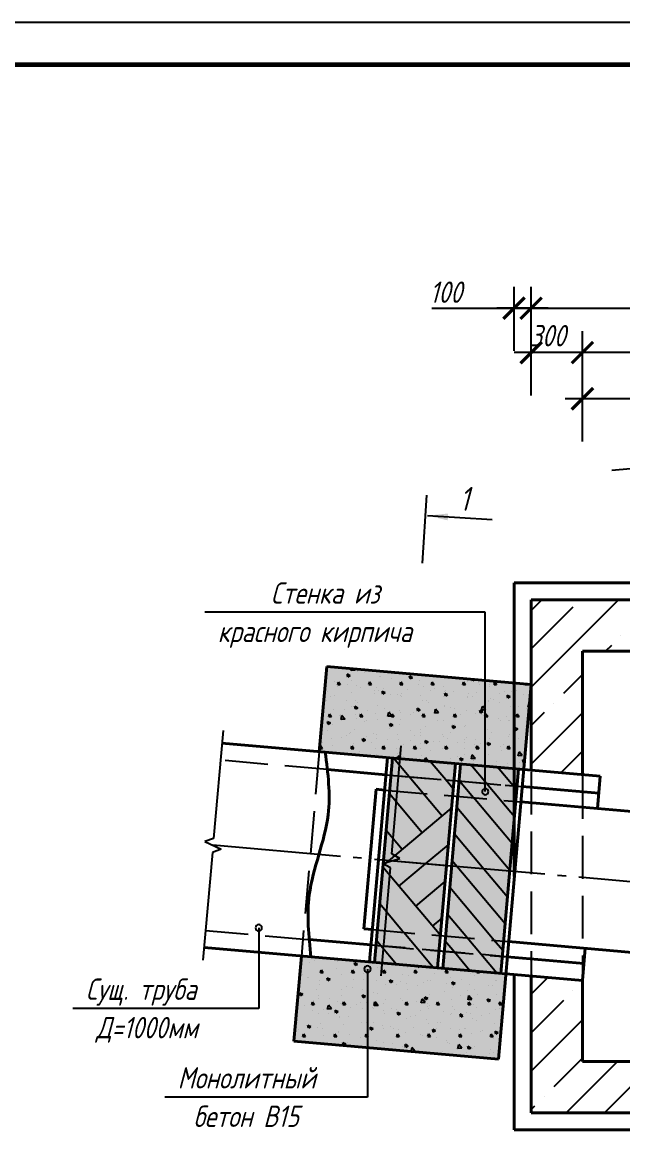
# Model space of a CAD drawing. Header units: millimetres. Extents: x 212190 to 241890, y -129581 to -108581.
# Drawn here: x 224301 to 227814, y -115060 to -108581 of the extents above; entities that cross this region are included whole.
import ezdxf

# ---------------------------------------------------------------- set-up
doc = ezdxf.new("R2010")
doc.units = ezdxf.units.MM
doc.linetypes.add('GOST2.303 4', pattern=[7, 5, -2, 0])
doc.linetypes.add('GOST2.303 5', pattern=[24, 20, -1.5, 1, -1.5])
doc.layers.get('0').update_dxf_attribs({"lineweight": 40})
for name, color, linetype in [('Заливка', 5, 'Continuous'), ('Линии', 7, 'Continuous'), ('Надписи', 7, 'Continuous'), ('СПДС_Надписи', 7, 'Continuous'), ('Штриховка', 7, 'Continuous')]:
    doc.layers.add(name, color=color, linetype=linetype)
doc.styles.add('GOST 2.304', font='CS_Gost2304.shx', dxfattribs={"oblique": 15})

msp = doc.modelspace()

# ---------------------------------------------------------------- hatches: boundary and pattern name
at = {"layer": 'Заливка', "ltscale": 50}
h = msp.add_hatch(color=254, dxfattribs=at)
h.paths.add_polyline_path([(227277.4, -112454.8), (226082, -112350.2), (226038.4, -112848.3), (227233.8, -112952.9)])
h.paths.add_polyline_path([(227129.2, -114148.4), (225933.8, -114043.8), (225890.2, -114541.9), (227085.7, -114646.5)])
h = msp.add_hatch(color=26, dxfattribs=at)
h.paths.add_polyline_path([(227203.9, -112950.3), (226865.2, -112920.7), (226856.5, -113020.3), (227195.2, -113049.9)])
h.paths.add_polyline_path([(227195.2, -113049.9), (226856.5, -113020.3), (226848.7, -113110), (227187.4, -113139.6)])
h.paths.add_polyline_path([(227187.4, -113139.6), (226848.7, -113110), (226847.9, -113118.9), (227186.6, -113148.6)])
h.paths.add_polyline_path([(227186.6, -113148.6), (226847.9, -113118.9), (226812.9, -113518.4), (227151.7, -113548)])
h.paths.add_polyline_path([(227151.7, -113548), (226812.9, -113518.4), (226778, -113917.9), (227116.7, -113947.5)])
h.paths.add_polyline_path([(227116.7, -113947.5), (226778, -113917.9), (226777.2, -113926.8), (227115.9, -113956.5)])
h.paths.add_polyline_path([(227115.9, -113956.5), (226777.2, -113926.8), (226769.4, -114016.5), (227108.1, -114046.1)])
h.paths.add_polyline_path([(227108.1, -114046.1), (226769.4, -114016.5), (226760.7, -114116.1), (227099.4, -114145.7)])
at = {"layer": 'Линии', "ltscale": 50}
h = msp.add_hatch(color=41, dxfattribs=at)
h.paths.add_polyline_path([(226466.8, -112885.8), (226835.4, -112918.1), (226826.6, -113017.7), (226458, -112985.4)])
h.paths.add_polyline_path([(226458, -112985.4), (226826.6, -113017.7), (226818.8, -113107.3), (226450.2, -113075.1)])
h.paths.add_polyline_path([(226450.2, -113075.1), (226818.8, -113107.3), (226818, -113116.3), (226449.4, -113084.1)])
h.paths.add_polyline_path([(226449.4, -113084.1), (226818, -113116.3), (226783.1, -113515.8), (226414.5, -113483.5)])
h.paths.add_polyline_path([(226414.5, -113483.5), (226783.1, -113515.8), (226748.1, -113915.3), (226379.5, -113883)])
h.paths.add_polyline_path([(226379.5, -113883), (226748.1, -113915.3), (226747.3, -113924.2), (226378.7, -113892)])
h.paths.add_polyline_path([(226378.7, -113892), (226747.3, -113924.2), (226739.5, -114013.9), (226370.9, -113981.6)])
h.paths.add_polyline_path([(226370.9, -113981.6), (226739.5, -114013.9), (226730.8, -114113.5), (226362.2, -114081.3)])

# ---------------------------------------------------------------- linework, layer by layer
at = {"ltscale": 50}
for p, q in [((227177.5, -113579.3), (227177.5, -111860.5)), ((227177.5, -111860.5), (227883.3, -111860.5)), ((227277.5, -112956.7), (227277.5, -111960.5)), ((227277.5, -111960.5), (227892, -111960.5)), ((227577.5, -112983), (227577.5, -112260.5)), ((227577.5, -112260.5), (227918.3, -112260.5)), ((226082, -112350.2), (227277.4, -112454.8)), ((227277.4, -112454.8), (227085.7, -114646.5)), ((227682, -112992.1), (225469.1, -112798.5)), ((226428.2, -112982.8), (226085.9, -112952.9)), ((227277.5, -112956.4), (227277.5, -112956.7)), ((227632.3, -112987.8), (227632.3, -112987.8)), ((227665.5, -113181.4), (227682, -112991.8)), ((227665.5, -113181.4), (227682, -112991.8)), ((227682, -112991.8), (227682, -112991.8)), ((227682, -112991.8), (227682, -112991.8)), ((226370.5, -113068.1), (226420.3, -113072.5)), ((227673.3, -113091.8), (227225.1, -113052.5)), ((227670.3, -113058.6), (227670.3, -113058.6)), ((227682, -113059.6), (227682, -113059.6)), ((227217.3, -113142.2), (230409.1, -113421.5)), ((227577.5, -113509.3), (227577.5, -113509.3)), ((226299, -113885), (226348.8, -113889.4)), ((225979.5, -113947.4), (226341, -113979)), ((227145.8, -113959.1), (230337.6, -114238.3)), ((227577.5, -114187.3), (225364.5, -113994)), ((227577.5, -114187.3), (227594, -113998.3)), ((227577.5, -114187.3), (227594, -113998.3)), ((227666, -114011.6), (227666, -114011.6)), ((227138, -114048.7), (227586.2, -114088)), ((227177.5, -115060.5), (227177.5, -114152.3)), ((227277.5, -114960.5), (227277.5, -114161)), ((227527.7, -114183.2), (227527.7, -114183.2)), ((227577.5, -114660.5), (227577.5, -114187.3)), ((227577.5, -114187.3), (227577.5, -114187.3)), ((227577.5, -114187.3), (227577.5, -114187.3)), ((229977.5, -114660.5), (227577.5, -114660.5)), ((230277.5, -114960.5), (227277.5, -114960.5)), ((230377.5, -115060.5), (227177.5, -115060.5))]:
    msp.add_line(p, q, dxfattribs=at)
for p, q in [((226082, -112350.2), (226038.4, -112848.3)), ((226082, -112350.2), (227277.4, -112454.8)), ((225933.8, -114043.8), (225890.2, -114541.9)), ((225890.2, -114541.9), (227085.7, -114646.5))]:
    msp.add_line(p, q)
at = {"ltscale": 40}
for p, q in [((226436.9, -112883.2), (226332.3, -114078.6)), ((226466.8, -112885.8), (226362.2, -114081.3)), ((226835.4, -112918.1), (226730.8, -114113.5)), ((226865.2, -112920.7), (226760.7, -114116.1)), ((227203.9, -112950.3), (227099.4, -114145.7)), ((226370.5, -113068.1), (226299, -113885))]:
    msp.add_line(p, q, dxfattribs=at)
at = {"color": 0, "linetype": 'ByBlock', "const_width": 18.8}
for points in [[(227240, -110191.5), (227115, -110316.5)], [(227340, -110191.5), (227215, -110316.5)], [(227215, -110316.5), (227340, -110191.5)], [(227340, -110451.3), (227215, -110576.3)], [(227640, -110451.3), (227515, -110576.3)], [(227515, -110576.3), (227640, -110451.3)], [(227640, -110721.2), (227515, -110846.2)]]:
    msp.add_lwpolyline(points, dxfattribs=at)
at = {"ltscale": 50}
msp.add_spline([(226073.8, -112851.8), (226090.1, -113217.2), (225979.7, -113685.9), (225989.5, -114049)], degree=3, dxfattribs=at)
at = {"layer": 'Линии', "ltscale": 50}
for p, q in [((227750.3, -111200.7), (228381.9, -111145.5)), ((225475.7, -112723.8), (225420.4, -113355.4)), ((226462.4, -113446.3), (226517.7, -112814.7)), ((226462.4, -113446.3), (226517.7, -112814.7)), ((225420.4, -113355.4), (225368.7, -113373)), ((225368.7, -113373), (225465, -113419.5)), ((225413.3, -113437.1), (225358, -114068.7)), ((225465, -113419.5), (225413.3, -113437.1)), ((226510.3, -113472.5), (226462.4, -113446.3)), ((226510.3, -113472.5), (226462.4, -113446.3)), ((226783.1, -113515.8), (226384.6, -113480.9)), ((226407.4, -113501.7), (226510.3, -113472.5)), ((226407.4, -113501.7), (226510.3, -113472.5)), ((226455.3, -113528), (226407.4, -113501.7)), ((226455.3, -113528), (226407.4, -113501.7)), ((226400, -114159.6), (226455.3, -113528)), ((226400, -114159.6), (226455.3, -113528))]:
    msp.add_line(p, q, dxfattribs=at)
at = {"layer": 'Линии', "linetype": 'Continuous', "ltscale": 50}
for p, q in [((227788.6, -111960.5), (227277.5, -112471.6)), ((227339.6, -111960.5), (227277.5, -112022.6)), ((227522.2, -112002.4), (227277.5, -112247.1)), ((227746.7, -112226.9), (227713.1, -112260.5)), ((227802.8, -112170.8), (227802.8, -112170.8)), ((227577.5, -112396.1), (227466.1, -112507.5)), ((227409.9, -112563.7), (227409.9, -112563.7)), ((227353.8, -112619.8), (227277.5, -112696.1)), ((227577.5, -112620.6), (227277.5, -112920.6)), ((227577.5, -112845.2), (227450.7, -112971.9)), ((226563.8, -112994.7), (226472.9, -112886.4)), ((226778.5, -113013.5), (226687.6, -112905.1)), ((226645.6, -113092.2), (226563.8, -112994.7)), ((226822.4, -113065.9), (226778.5, -113013.5)), ((226640, -113322.7), (226448.5, -113094.4)), ((226653.8, -113101.9), (226645.6, -113092.2)), ((226756.8, -113224.7), (226653.8, -113101.9)), ((226445.1, -113486.2), (226812.6, -113177.9)), ((226523.3, -113420.6), (226429.7, -113309.1)), ((226659.8, -113505), (226793.8, -113392.6)), ((226738.7, -113914.4), (226410.9, -113523.8)), ((226411.8, -113514.2), (226445.1, -113486.2)), ((226504.5, -113635.4), (226659.8, -113505)), ((226602.5, -113752.1), (226775.1, -113607.3)), ((226524, -113895.6), (226392.2, -113738.6)), ((226700.4, -113868.8), (226756.3, -113822)), ((226532.2, -113905.4), (226524, -113895.6)), ((226614, -114002.9), (226532.2, -113905.4)), ((226399.3, -113984.1), (226373.4, -113953.3)), ((226746.9, -113924.2), (226738.7, -113914.4)), ((226747.3, -113924.7), (226746.9, -113924.2)), ((226490.2, -114092.4), (226399.3, -113984.1)), ((226704.9, -114111.2), (226614, -114002.9)), ((227375.5, -114169.6), (227277.5, -114267.7)), ((227522.2, -114247.5), (227522.2, -114247.5)), ((227466.1, -114303.6), (227277.5, -114492.2)), ((227577.5, -114416.7), (227277.5, -114716.7)), ((227577.5, -114641.2), (227409.9, -114808.7)), ((227782.7, -114660.5), (227482.7, -114960.5)), ((227915.1, -114752.6), (227707.2, -114960.5)), ((227353.8, -114864.9), (227353.8, -114864.9)), ((227297.7, -114921), (227277.5, -114941.2))]:
    msp.add_line(p, q, dxfattribs=at)
at = {"layer": 'Линии', "linetype": 'GOST2.303 4', "ltscale": 50}
for p, q in [((226038.4, -112848.3), (225933.8, -114043.8)), ((226085.9, -112952.9), (225460.4, -112898.2)), ((227282, -112956.8), (226511.2, -112889.4)), ((227282, -112956.8), (226511.2, -112889.4)), ((226428.2, -112982.8), (227225.1, -113052.5)), ((226502.4, -112989), (227673.3, -113091.5)), ((226502.4, -112989), (227673.3, -113091.5)), ((227278.2, -112965.5), (227278.2, -114161.5)), ((227282, -112956.8), (227682, -112991.8)), ((227282, -112956.8), (227682, -112991.8)), ((227282.8, -112956.9), (227382, -112965.6)), ((227282.8, -112956.9), (227382, -112965.6)), ((227578.2, -112991.4), (227578.2, -114187.4)), ((226420.3, -113072.5), (227217.3, -113142.2)), ((225373.3, -113894.4), (225979.5, -113947.4)), ((226348.8, -113889.4), (227145.8, -113959.1)), ((226341, -113979), (227138, -114048.7)), ((227586.2, -114087.7), (226415.3, -113985.2)), ((227586.2, -114087.7), (226415.3, -113985.2)), ((227177.5, -114152.3), (226406.6, -114084.8)), ((227177.5, -114152.3), (226406.6, -114084.8)), ((227577.5, -114187.3), (227177.5, -114152.3)), ((227577.5, -114187.3), (227177.5, -114152.3)), ((227577.5, -114187.3), (227472.9, -114178.1))]:
    msp.add_line(p, q, dxfattribs=at)
at = {"layer": 'Линии', "linetype": 'GOST2.303 5', "ltscale": 50}
msp.add_line((232138.8, -113984.1), (225416.1, -113395.9), dxfattribs=at)
at = {"layer": 'Надписи'}
msp.add_line((212190.4, -108580.7), (241890.4, -108580.7), dxfattribs=at)
at = {"layer": 'Надписи', "lineweight": 60}
msp.add_line((241640.4, -108830.7), (213190.4, -108830.7), dxfattribs=at)
at = {"layer": 'Надписи', "ltscale": 50}
for p, q in [((227177.5, -110504), (227177.5, -110129)), ((227277.5, -110504), (227277.5, -110129)), ((227277.5, -110504), (227277.5, -110129)), ((226696.9, -110254), (227177.5, -110254)), ((227377.5, -110254), (227077.5, -110254)), ((227177.5, -110254), (230377.5, -110254)), ((227277.5, -110763.8), (227277.5, -110388.8)), ((227577.5, -110763.8), (227577.5, -110388.8)), ((227677.5, -110513.8), (227177.5, -110513.8)), ((227577.5, -111033.7), (227577.5, -110658.7)), ((228577.5, -110783.7), (227477.5, -110783.7)), ((227009.4, -112032.3), (225369.6, -112032.3)), ((227009.4, -113082), (227009.4, -112032.3)), ((225684.2, -113878.7), (225684.2, -114350.1)), ((226320.7, -114119.9), (226320.7, -114868.7)), ((225684.2, -114350.1), (224597.6, -114350.1)), ((226320.7, -114868.7), (225134.9, -114868.7))]:
    msp.add_line(p, q, dxfattribs=at)
at = {"layer": 'Надписи', "linetype": 'Continuous', "ltscale": 40}
for p, q in [((226664.6, -111347), (226639.8, -111746.2)), ((226671.1, -111467.6), (227048.8, -111491)), ((226487.3, -114209.3), (226487.3, -114209.3)), ((226487.3, -114209.3), (226487.3, -114209.3)), ((226907.3, -114246), (226907.3, -114246)), ((226907.3, -114246), (226907.3, -114246))]:
    msp.add_line(p, q, dxfattribs=at)
at = {"layer": 'Надписи', "ltscale": 50}
for centre, start, end in [((227009.4, -113082), 0, 180), ((227009.4, -113082), 180, 0), ((225684.2, -113878.7), 0, 180), ((225684.2, -113878.7), 180, 0), ((226320.7, -114119.9), 0, 180), ((226320.7, -114119.9), 180, 0)]:
    msp.add_arc(centre, 18.8, start, end, dxfattribs=at)
at = {"layer": 'Надписи', "linetype": 'Continuous', "ltscale": 40}
msp.add_solid([(226671.1, -111467.6), (226792.3, -111455), (226789.8, -111495.1)], dxfattribs=at)
at = {"layer": 'СПДС_Надписи', "ltscale": 50}
for p, q in [((227577.5, -110553.3), (227577.5, -110388.8)), ((230077.5, -110513.8), (227477.5, -110513.8))]:
    msp.add_line(p, q, dxfattribs=at)
at = {"layer": 'Штриховка', "linetype": 'Continuous', "ltscale": 50}
for p, q in [((226081.7, -112395.9), (226081.7, -112395.9)), ((226204.8, -112411.6), (226201, -112395.9)), ((226218.4, -112404.1), (226201.2, -112395.8)), ((226218.1, -112404.1), (226204.8, -112411.5)), ((226224.9, -112374.3), (226227.3, -112363)), ((226247.8, -112372.4), (226225, -112373.9)), ((226247.7, -112372.8), (226240.7, -112364.1)), ((226260.6, -112378), (226260.6, -112378)), ((226301.6, -112386.7), (226301.6, -112386.7)), ((226388.9, -112407.2), (226388.9, -112407.2)), ((226396.3, -112407.7), (226396.3, -112407.7)), ((226459, -112421.6), (226459, -112421.6)), ((226476.8, -112392.3), (226476.8, -112392.3)), ((226570.2, -112423.1), (226566.4, -112407.4)), ((226583.8, -112415.7), (226566.6, -112407.3)), ((226583.5, -112415.7), (226570.2, -112423)), ((226833, -112418.5), (226833, -112418.5)), ((226874.4, -112420.9), (226874.4, -112420.9)), ((226129.9, -112435.2), (226129.9, -112435.2)), ((226138.9, -112443.4), (226138.9, -112443.4)), ((226145.5, -112466.8), (226145.5, -112466.8)), ((226161.2, -112456.3), (226146, -112456.3)), ((226146.1, -112455), (226150.4, -112439.4)), ((226161.7, -112456.4), (226150.8, -112440.8)), ((226201.5, -112457.3), (226201.5, -112457.3)), ((226227.1, -112434.1), (226227.1, -112434.1)), ((226256.3, -112462.5), (226256.3, -112462.5)), ((226281.1, -112472.9), (226281.1, -112472.9)), ((226344.1, -112456.3), (226328.8, -112456.3)), ((226328.9, -112455), (226333.3, -112439.4)), ((226344.6, -112456.4), (226333.7, -112440.8)), ((226372.4, -112472.4), (226372.4, -112472.4)), ((226416.6, -112479), (226416.6, -112479)), ((226527, -112456.3), (226511.7, -112456.3)), ((226511.8, -112455), (226516.1, -112439.4)), ((226527.5, -112456.4), (226516.6, -112440.8)), ((226518.7, -112437.7), (226518.7, -112437.7)), ((226552.2, -112485.1), (226552.2, -112485.1)), ((226616.9, -112456.6), (226616.9, -112456.6)), ((226622.2, -112430.5), (226622.2, -112430.5)), ((226645.1, -112465.1), (226645.1, -112465.1)), ((226709.8, -112456.3), (226694.6, -112456.3)), ((226694.7, -112455), (226699, -112439.4)), ((226710.4, -112456.4), (226699.5, -112440.8)), ((226711.6, -112477.6), (226711.6, -112477.6)), ((226767.5, -112468.8), (226767.5, -112468.8)), ((226892.7, -112456.3), (226877.5, -112456.3)), ((226877.6, -112455), (226881.9, -112439.4)), ((226893.3, -112456.4), (226882.3, -112440.8)), ((226907.5, -112440.2), (226907.5, -112440.2)), ((226935.6, -112434.7), (226933.2, -112424.7)), ((226949, -112427.2), (226935.6, -112434.6)), ((226949.2, -112427.2), (226946.5, -112425.9)), ((226969.1, -112441.9), (226969.1, -112441.9)), ((226978.4, -112456.8), (226978.4, -112456.8)), ((227031.7, -112455.7), (227031.7, -112455.7)), ((227033.9, -112467.6), (227033.9, -112467.6)), ((227075.6, -112456.3), (227060.4, -112456.3)), ((227060.5, -112455), (227064.8, -112439.4)), ((227076.1, -112456.4), (227065.2, -112440.8)), ((227258.5, -112456.3), (227243.2, -112456.3)), ((227243.3, -112455), (227244.2, -112451.9)), ((227259, -112456.4), (227256.7, -112453)), ((226079, -112547.8), (226079, -112547.8)), ((226089.2, -112496.1), (226089.2, -112496.1)), ((226102, -112528), (226102, -112528)), ((226125.6, -112519.7), (226125.6, -112519.7)), ((226196.7, -112549), (226196.7, -112549)), ((226224.7, -112502.2), (226224.7, -112502.2)), ((226252, -112547), (226252, -112547)), ((226359.4, -112492.3), (226359.4, -112492.3)), ((226360.3, -112508.3), (226360.3, -112508.3)), ((226384.6, -112491.7), (226384.6, -112491.7)), ((226410.3, -112511.8), (226406.5, -112496.1)), ((226423.8, -112504.3), (226406.7, -112496)), ((226423.6, -112504.3), (226410.3, -112511.7)), ((226454.2, -112513.3), (226454.2, -112513.3)), ((226495.9, -112514.4), (226495.9, -112514.4)), ((226514.4, -112522.2), (226514.4, -112522.2)), ((226516.8, -112527.2), (226516.8, -112527.2)), ((226517.8, -112510.6), (226517.8, -112510.6)), ((226631.4, -112520.5), (226631.4, -112520.5)), ((226640.8, -112549.6), (226640.8, -112549.6)), ((226663.1, -112548.9), (226663.1, -112548.9)), ((226687.8, -112491.2), (226687.8, -112491.2)), ((226767, -112526.6), (226767, -112526.6)), ((226775.7, -112523.4), (226771.9, -112507.6)), ((226789.2, -112515.9), (226772.1, -112507.5)), ((226773.4, -112494.3), (226773.4, -112494.3)), ((226774.3, -112491.5), (226774.3, -112491.5)), ((226789, -112515.9), (226775.7, -112523.3)), ((226823.3, -112497.3), (226823.3, -112497.3)), ((226902.6, -112532.7), (226902.6, -112532.7)), ((226903.2, -112524.7), (226903.2, -112524.7)), ((226912.9, -112507), (226912.9, -112507)), ((226932.2, -112526.5), (226932.2, -112526.5)), ((226958.9, -112503.4), (226958.9, -112503.4)), ((227027, -112547.5), (227027, -112547.5)), ((227029.6, -112552.1), (227029.6, -112552.1)), ((227038.2, -112538.8), (227038.2, -112538.8)), ((227058.2, -112545.2), (227058.2, -112545.2)), ((227094.5, -112509.5), (227094.5, -112509.5)), ((227123.7, -112495), (227123.7, -112495)), ((227141.1, -112534.9), (227137.3, -112519.2)), ((227154.6, -112527.4), (227137.5, -112519.1)), ((227154.4, -112527.4), (227141.1, -112534.8)), ((227162.3, -112496.8), (227162.3, -112496.8)), ((227173.7, -112545), (227173.7, -112545)), ((227189.7, -112490.8), (227189.7, -112490.8)), ((227230.1, -112515.6), (227230.1, -112515.6)), ((227269.1, -112533.2), (227269.1, -112533.2)), ((226121.3, -112604.2), (226121.3, -112604.2)), ((226184.6, -112599.8), (226184.6, -112599.8)), ((226224.3, -112586), (226224.3, -112586)), ((226250.3, -112600.5), (226246.5, -112584.7)), ((226263.9, -112593), (226246.7, -112584.6)), ((226263.6, -112593), (226250.3, -112600.4)), ((226259.3, -112562.9), (226259.3, -112562.9)), ((226320.1, -112605.9), (226320.1, -112605.9)), ((226380.4, -112576.2), (226380.4, -112576.2)), ((226417.3, -112597.9), (226417.3, -112597.9)), ((226439.9, -112641.5), (226444.8, -112617.7)), ((226462.6, -112640), (226444.7, -112617.7)), ((226455.7, -112612), (226455.7, -112612)), ((226510.1, -112606.7), (226510.1, -112606.7)), ((226615.7, -112612), (226611.9, -112596.3)), ((226629.3, -112604.5), (226612.2, -112596.2)), ((226629.1, -112604.5), (226615.7, -112611.9)), ((226674.8, -112562.2), (226674.8, -112562.2)), ((226713.6, -112623.2), (226718.5, -112599.4)), ((226736.4, -112621.7), (226718.4, -112599.5)), ((226769.2, -112578.8), (226769.2, -112578.8)), ((226769.5, -112583.2), (226769.5, -112583.2)), ((226808.5, -112587.1), (226808.5, -112587.1)), ((226832.1, -112597.1), (226832.1, -112597.1)), ((226898.9, -112609.2), (226898.9, -112609.2)), ((226981.1, -112623.6), (226977.3, -112607.8)), ((226994.7, -112616.1), (226977.6, -112607.7)), ((226994.5, -112616.1), (226981.1, -112623.5)), ((226987.3, -112605), (226992.2, -112581.2)), ((227010.2, -112603.1), (226987.4, -112604.6)), ((227010.1, -112603.5), (226992.2, -112581.2)), ((227089.6, -112561.4), (227089.6, -112561.4)), ((227158, -112581.3), (227158, -112581.3)), ((227203.6, -112583.5), (227203.6, -112583.5)), ((227247.5, -112596.4), (227247.5, -112596.4)), ((227261, -112586.7), (227265.9, -112562.9)), ((227265.9, -112586), (227261.1, -112586.3)), ((227267.7, -112565.3), (227265.9, -112563)), ((226090.4, -112689.1), (226086.6, -112673.4)), ((226103.9, -112681.6), (226086.8, -112673.3)), ((226103.7, -112681.6), (226090.4, -112689)), ((226109.4, -112643.6), (226094.2, -112643.6)), ((226094.3, -112642.3), (226098.6, -112626.7)), ((226110, -112643.6), (226099.1, -112628)), ((226158.8, -112636.3), (226158.8, -112636.3)), ((226159.8, -112633.6), (226159.8, -112633.6)), ((226166.2, -112659.7), (226171.1, -112635.9)), ((226189.1, -112657.8), (226166.3, -112659.4)), ((226188.9, -112658.3), (226171, -112636)), ((226247.7, -112631.5), (226247.7, -112631.5)), ((226254.5, -112654.6), (226254.5, -112654.6)), ((226292.3, -112643.6), (226277.1, -112643.6)), ((226277.2, -112642.3), (226281.5, -112626.7)), ((226292.9, -112643.6), (226281.9, -112628)), ((226304.2, -112674.5), (226304.2, -112674.5)), ((226317.2, -112668.5), (226317.2, -112668.5)), ((226369.7, -112624.3), (226369.7, -112624.3)), ((226376.1, -112660.7), (226376.1, -112660.7)), ((226462.8, -112639.6), (226440, -112641.1)), ((226475.2, -112643.6), (226460, -112643.6)), ((226460.1, -112642.3), (226464.4, -112626.7)), ((226475.7, -112643.6), (226464.8, -112628)), ((226512, -112618.9), (226512, -112618.9)), ((226515, -112662.5), (226515, -112662.5)), ((226574.6, -112632.8), (226574.6, -112632.8)), ((226591.3, -112618.1), (226591.3, -112618.1)), ((226636.5, -112634.1), (226636.5, -112634.1)), ((226658.1, -112643.6), (226642.8, -112643.6)), ((226642.9, -112642.3), (226647.3, -112626.7)), ((226658.6, -112643.6), (226647.7, -112628)), ((226736.5, -112621.3), (226713.7, -112622.8)), ((226726.9, -112624.2), (226726.9, -112624.2)), ((226732.6, -112667.8), (226732.6, -112667.8)), ((226764.9, -112663.3), (226764.9, -112663.3)), ((226841, -112643.6), (226825.7, -112643.6)), ((226825.8, -112642.3), (226830.1, -112626.7)), ((226841.5, -112643.6), (226830.6, -112628)), ((226862.4, -112630.3), (226862.4, -112630.3)), ((226953.8, -112625.3), (226953.8, -112625.3)), ((226990.1, -112632.1), (226990.1, -112632.1)), ((226998, -112636.4), (226998, -112636.4)), ((227023.8, -112643.6), (227008.6, -112643.6)), ((227008.7, -112642.3), (227013, -112626.7)), ((227024.4, -112643.6), (227013.5, -112628)), ((227025.3, -112636.6), (227025.3, -112636.6)), ((227084.8, -112653.1), (227084.8, -112653.1)), ((227099.2, -112663.6), (227099.2, -112663.6)), ((227133.6, -112642.5), (227133.6, -112642.5)), ((227147.4, -112667), (227147.4, -112667)), ((227153.7, -112665.8), (227153.7, -112665.8)), ((227206.7, -112643.6), (227191.5, -112643.6)), ((227191.6, -112642.3), (227195.9, -112626.7)), ((227207.3, -112643.6), (227196.3, -112628)), ((226054.4, -112716.4), (226054.4, -112716.4)), ((226059.7, -112704.2), (226059.7, -112704.2)), ((226087, -112727.3), (226087, -112727.3)), ((226117, -112688.7), (226117, -112688.7)), ((226217.6, -112739.3), (226217.6, -112739.3)), ((226222.5, -112733.4), (226222.5, -112733.4)), ((226243.4, -112716), (226243.4, -112716)), ((226358.1, -112739.5), (226358.1, -112739.5)), ((226371.8, -112745.2), (226371.8, -112745.2)), ((226449.5, -112712.8), (226449.5, -112712.8)), ((226455.8, -112700.7), (226452, -112684.9)), ((226469.3, -112693.2), (226452.2, -112684.8)), ((226469.1, -112693.2), (226455.8, -112700.6)), ((226475.1, -112703.5), (226475.1, -112703.5)), ((226493.7, -112745.6), (226493.7, -112745.6)), ((226505.8, -112691.2), (226505.8, -112691.2)), ((226569.8, -112724.5), (226569.8, -112724.5)), ((226632.2, -112718.6), (226632.2, -112718.6)), ((226632.5, -112738.4), (226632.5, -112738.4)), ((226660.4, -112700.7), (226660.4, -112700.7)), ((226805.7, -112739), (226805.7, -112739)), ((226821.2, -112712.2), (226817.4, -112696.5)), ((226834.7, -112704.7), (226817.6, -112696.4)), ((226834.5, -112704.7), (226821.2, -112712.1)), ((226827.3, -112688.8), (226827.3, -112688.8)), ((226889.9, -112702.7), (226889.9, -112702.7)), ((226894.6, -112693.7), (226894.6, -112693.7)), ((227021, -112721.1), (227021, -112721.1)), ((227047.9, -112737.7), (227047.9, -112737.7)), ((227186.6, -112723.8), (227182.8, -112708)), ((227200.2, -112716.3), (227183, -112707.9)), ((227199.9, -112716.3), (227186.6, -112723.7)), ((227244.5, -112701.8), (227244.5, -112701.8)), ((226054.9, -112796), (226054.9, -112796)), ((226112.7, -112773.2), (226112.7, -112773.2)), ((226117.5, -112809.9), (226117.5, -112809.9)), ((226166.2, -112762.7), (226166.2, -112762.7)), ((226199.8, -112754.6), (226199.8, -112754.6)), ((226239.1, -112800.6), (226239.1, -112800.6)), ((226295.8, -112789.3), (226292, -112773.6)), ((226309.4, -112781.9), (226292.3, -112773.5)), ((226309.2, -112781.9), (226295.8, -112789.2)), ((226301.8, -112768.8), (226301.8, -112768.8)), ((226312.4, -112760.3), (226312.4, -112760.3)), ((226345.1, -112792.9), (226345.1, -112792.9)), ((226375, -112774.1), (226375, -112774.1)), ((226437.3, -112774.9), (226437.3, -112774.9)), ((226501.5, -112775.7), (226501.5, -112775.7)), ((226533, -112809.2), (226533, -112809.2)), ((226572.9, -112781), (226572.9, -112781)), ((226594.9, -112751), (226594.9, -112751)), ((226627.9, -112803.1), (226627.9, -112803.1)), ((226629.2, -112751.7), (226629.2, -112751.7)), ((226661.2, -112800.9), (226657.4, -112785.1)), ((226674.8, -112793.4), (226657.7, -112785.1)), ((226674.6, -112793.4), (226661.2, -112800.8)), ((226708.5, -112787.1), (226708.5, -112787.1)), ((226740.2, -112789.2), (226740.2, -112789.2)), ((226760.6, -112747.8), (226760.6, -112747.8)), ((226764.8, -112757.8), (226764.8, -112757.8)), ((226790.4, -112773.4), (226790.4, -112773.4)), ((226844.1, -112793.3), (226844.1, -112793.3)), ((226885.2, -112794.4), (226885.2, -112794.4)), ((226890.3, -112778.2), (226890.3, -112778.2)), ((226900.4, -112763.9), (226900.4, -112763.9)), ((226947.8, -112808.3), (226947.8, -112808.3)), ((226951.1, -112777.2), (226951.1, -112777.2)), ((226979.6, -112799.4), (226979.6, -112799.4)), ((227016.7, -112805.6), (227016.7, -112805.6)), ((227026.7, -112812.4), (227022.9, -112796.7)), ((227040.2, -112805), (227023.1, -112796.6)), ((227040, -112805), (227026.7, -112812.3)), ((227036, -112770), (227036, -112770)), ((227115.2, -112805.5), (227115.2, -112805.5)), ((227142.6, -112758.7), (227142.6, -112758.7)), ((227149.4, -112750.3), (227149.4, -112750.3)), ((227171.5, -112776.2), (227171.5, -112776.2)), ((227205.2, -112772.6), (227205.2, -112772.6)), ((226057.7, -112830.8), (226042.4, -112830.8)), ((226042.5, -112829.5), (226046.9, -112813.9)), ((226058.2, -112830.9), (226047.3, -112815.3)), ((226240.6, -112830.8), (226225.3, -112830.8)), ((226225.4, -112829.5), (226229.7, -112813.9)), ((226241.1, -112830.9), (226230.2, -112815.3)), ((226261.6, -112866.4), (226261.6, -112866.4)), ((226275.5, -112844.9), (226275.5, -112844.9)), ((226367.5, -112829.7), (226367.5, -112829.7)), ((226370.2, -112865.9), (226370.2, -112865.9)), ((226397.2, -112872.5), (226397.2, -112872.5)), ((226423.4, -112830.8), (226408.2, -112830.8)), ((226408.3, -112829.5), (226412.6, -112813.9)), ((226424, -112830.9), (226413.1, -112815.3)), ((226490.5, -112831.1), (226490.5, -112831.1)), ((226497.2, -112860.2), (226497.2, -112860.2)), ((226501.1, -112888.8), (226497.5, -112873.8)), ((226514.8, -112882.1), (226497.7, -112873.7)), ((226606.3, -112830.8), (226591.1, -112830.8)), ((226591.2, -112829.5), (226595.5, -112813.9)), ((226606.9, -112830.9), (226595.9, -112815.3)), ((226627.7, -112830.2), (226627.7, -112830.2)), ((226635.8, -112869.3), (226635.8, -112869.3)), ((226690.3, -112844), (226690.3, -112844)), ((226756.3, -112832.3), (226756.3, -112832.3)), ((226789.2, -112830.8), (226774, -112830.8)), ((226774.1, -112829.5), (226778.4, -112813.9)), ((226789.7, -112830.9), (226778.8, -112815.3)), ((226885.6, -112827.5), (226885.6, -112827.5)), ((226886, -112862.7), (226886, -112862.7)), ((226928.5, -112890.4), (226933.4, -112866.6)), ((226951.3, -112888.9), (226933.4, -112866.7)), ((226972.1, -112830.8), (226956.8, -112830.8)), ((226956.9, -112829.5), (226961.3, -112813.9)), ((226972.6, -112830.9), (226961.7, -112815.3)), ((227030.9, -112865.7), (227030.9, -112865.7)), ((227096.4, -112815.5), (227096.4, -112815.5)), ((227105.7, -112843.3), (227105.7, -112843.3)), ((227155, -112830.8), (227139.7, -112830.8)), ((227139.8, -112829.5), (227144.1, -112813.9)), ((227155.5, -112830.9), (227144.6, -112815.3)), ((227145.1, -112834.8), (227145.1, -112834.8)), ((227200.5, -112864.3), (227200.5, -112864.3)), ((227202.2, -112872.1), (227207.1, -112848.3)), ((227225.1, -112870.2), (227202.3, -112871.8)), ((227225, -112870.7), (227207.1, -112848.4)), ((227241.8, -112853.7), (227241.8, -112853.7)), ((226432.8, -112879.8), (226432.8, -112879.8)), ((226514.6, -112882.1), (226502.3, -112888.9)), ((226532.8, -112878.6), (226532.8, -112878.6)), ((226623.6, -112887.6), (226623.6, -112887.6)), ((226656.1, -112902.4), (226659.7, -112884.9)), ((226675.1, -112904), (226659.7, -112884.9)), ((226668.3, -112884.7), (226668.3, -112884.7)), ((226781.2, -112907.6), (226781.2, -112907.6)), ((226803.9, -112890.9), (226803.9, -112890.9)), ((226848.3, -112879.1), (226848.3, -112879.1)), ((226866.7, -112901.1), (226862.9, -112885.4)), ((226880.3, -112893.6), (226863.1, -112885.3)), ((226880, -112893.6), (226866.7, -112901)), ((227015.9, -113034.2), (226925, -112925.9)), ((226951.4, -112888.5), (226928.6, -112890)), ((226939.5, -112897), (226939.5, -112897)), ((226943, -112900.1), (226943, -112900.1)), ((227005.6, -112914), (227005.6, -112914)), ((227012.4, -112890.1), (227012.4, -112890.1)), ((227075.1, -112903.1), (227075.1, -112903.1)), ((227172.5, -113047.9), (227081.5, -112939.6)), ((227140.8, -112919.3), (227140.8, -112919.3)), ((227176.3, -112904), (227176.3, -112904)), ((227210.6, -112909.2), (227210.6, -112909.2)), ((227232.1, -112912.6), (227228.3, -112896.9)), ((227238.3, -112901.6), (227228.5, -112896.8)), ((227237.6, -112909.5), (227232.1, -112912.6)), ((226859.3, -113020.5), (226856.8, -113017.5)), ((226941.2, -113118), (226859.3, -113020.5)), ((227097.7, -113131.7), (227015.9, -113034.2)), ((227193.2, -113072.7), (227172.5, -113047.9)), ((226949.3, -113127.8), (226941.2, -113118)), ((227165.8, -113385.8), (226949.3, -113127.8)), ((227105.9, -113141.5), (227097.7, -113131.7)), ((227152.1, -113542.4), (226843.1, -113174)), ((227179.5, -113229.3), (227105.9, -113141.5)), ((227000.7, -113534.8), (226829.4, -113330.6)), ((226844.2, -113521.1), (226815.7, -113487.2)), ((227124.8, -113855.5), (226844.2, -113521.1)), ((227138.5, -113698.9), (227000.7, -113534.8)), ((227052.2, -113941.9), (226802, -113643.7)), ((226895.6, -113928.2), (226788.3, -113800.3)), ((226829, -114021.7), (226774.6, -113956.8)), ((226903.8, -113937.9), (226895.6, -113928.2)), ((226985.6, -114035.4), (226903.8, -113937.9)), ((227060.3, -113951.6), (227052.2, -113941.9)), ((227111.1, -114012), (227060.3, -113951.6)), ((226919.9, -114130.1), (226829, -114021.7)), ((227076.5, -114143.7), (226985.6, -114035.4)), ((225981.3, -114078.9), (225981.3, -114078.9)), ((226009.2, -114071.4), (226009.2, -114071.4)), ((226144.7, -114077.5), (226144.7, -114077.5)), ((226146, -114068.6), (226147.3, -114062.5)), ((226168.9, -114066.7), (226146.1, -114068.3)), ((226168.8, -114067.2), (226166.3, -114064.1)), ((226174.7, -114068.1), (226174.7, -114068.1)), ((226236, -114074.8), (226236, -114074.8)), ((226249, -114099.9), (226245.2, -114084.2)), ((226262.6, -114092.4), (226245.4, -114084.1)), ((226262.3, -114092.4), (226249, -114099.8)), ((226280.3, -114083.7), (226280.3, -114083.7)), ((226303.1, -114097.3), (226303.1, -114097.3)), ((226415.9, -114089.8), (226415.9, -114089.8)), ((226491.4, -114099.2), (226491.4, -114099.2)), ((226614.4, -114111.5), (226612.4, -114103.1)), ((226626.9, -114104.4), (226614.4, -114111.4)), ((225942.5, -114150.2), (225942.5, -114150.2)), ((225969, -114169), (225969, -114169)), ((225976.5, -114170.6), (225976.5, -114170.6)), ((226044, -114125.2), (226044, -114125.2)), ((226061.1, -114141.7), (226045.9, -114141.7)), ((226046, -114140.3), (226050.3, -114124.7)), ((226061.7, -114141.7), (226050.7, -114126.1)), ((226089.1, -114188.6), (226085.3, -114172.8)), ((226102.6, -114181.1), (226085.5, -114172.7)), ((226139.2, -114113.9), (226139.2, -114113.9)), ((226170.4, -114152.6), (226170.4, -114152.6)), ((226244, -114141.7), (226228.8, -114141.7)), ((226228.9, -114140.3), (226233.2, -114124.7)), ((226244.5, -114141.7), (226233.6, -114126.1)), ((226234, -114134.9), (226234, -114134.9)), ((226296.6, -114148.8), (226296.6, -114148.8)), ((226381.3, -114113), (226381.3, -114113)), ((226426.9, -114141.7), (226411.6, -114141.7)), ((226411.7, -114140.3), (226416.1, -114124.7)), ((226427.4, -114141.7), (226416.5, -114126.1)), ((226432.8, -114127.7), (226432.8, -114127.7)), ((226526.7, -114151.3), (226526.7, -114151.3)), ((226554.1, -114113.1), (226554.1, -114113.1)), ((226559.2, -114155.1), (226559.2, -114155.1)), ((226609.8, -114141.7), (226594.5, -114141.7)), ((226594.6, -114140.3), (226598.9, -114124.7)), ((226610.3, -114141.7), (226599.4, -114126.1)), ((226712, -114148.1), (226712, -114148.1)), ((226763.4, -114116.4), (226760.9, -114113.4)), ((226792.6, -114141.7), (226777.4, -114141.7)), ((226777.5, -114140.3), (226781.8, -114124.7)), ((226793.2, -114141.7), (226782.2, -114126.1)), ((226806.7, -114169.1), (226806.7, -114169.1)), ((226821.7, -114130.3), (226821.7, -114130.3)), ((226921.8, -114147.6), (226921.8, -114147.6)), ((226948, -114157.7), (226948, -114157.7)), ((226975.5, -114141.7), (226960.3, -114141.7)), ((226960.4, -114140.3), (226962.2, -114133.7)), ((226976.1, -114141.7), (226971, -114134.5)), ((226039.1, -114184.5), (226039.1, -114184.5)), ((226039.7, -114209.7), (226039.7, -114209.7)), ((226087.9, -114188.4), (226087.9, -114188.4)), ((226102.4, -114181.1), (226089.1, -114188.5)), ((226104.6, -114175.1), (226104.6, -114175.1)), ((226166.1, -114237.1), (226166.1, -114237.1)), ((226197.1, -114219.5), (226197.1, -114219.5)), ((226233.2, -114226.7), (226233.2, -114226.7)), ((226240.1, -114181.2), (226240.1, -114181.2)), ((226298.8, -114181.8), (226298.8, -114181.8)), ((226375.7, -114187.4), (226375.7, -114187.4)), ((226428.6, -114212.2), (226428.6, -114212.2)), ((226454.5, -114200.1), (226450.7, -114184.4)), ((226468, -114192.6), (226450.9, -114184.3)), ((226454.5, -114183.8), (226454.5, -114183.8)), ((226467.8, -114192.6), (226454.5, -114200)), ((226511.3, -114193.5), (226511.3, -114193.5)), ((226549.3, -114204.8), (226549.3, -114204.8)), ((226611.9, -114218.7), (226611.9, -114218.7)), ((226646.9, -114199.6), (226646.9, -114199.6)), ((226672, -114189.5), (226672, -114189.5)), ((226687.6, -114184.3), (226687.6, -114184.3)), ((226782.4, -114205.7), (226782.4, -114205.7)), ((226819.9, -114211.7), (226816.1, -114195.9)), ((226833.4, -114204.2), (226816.3, -114195.8)), ((226817.4, -114214.8), (226817.4, -114214.8)), ((226817.4, -114227.7), (226817.4, -114227.7)), ((226833.2, -114204.2), (226819.9, -114211.6)), ((226869.4, -114183), (226869.4, -114183)), ((226918, -114211.8), (226918, -114211.8)), ((227027.3, -114218), (227027.3, -114218)), ((227053.6, -114217.9), (227053.6, -114217.9)), ((227067.1, -114185.9), (227067.1, -114185.9)), ((227076.4, -114186.8), (227076.4, -114186.8)), ((225929.1, -114277.2), (225925.3, -114261.5)), ((225942.7, -114269.7), (225925.5, -114261.4)), ((225942.4, -114269.7), (225929.1, -114277.1)), ((225939.6, -114255.3), (225939.6, -114255.3)), ((226022.4, -114238.7), (226022.4, -114238.7)), ((226034.3, -114276.3), (226034.3, -114276.3)), ((226035.5, -114294.2), (226035.5, -114294.2)), ((226096.9, -114290.1), (226096.9, -114290.1)), ((226167.7, -114276.9), (226167.7, -114276.9)), ((226294.5, -114288.8), (226290.7, -114273)), ((226308.1, -114281.3), (226290.9, -114272.9)), ((226291.8, -114240.5), (226291.8, -114240.5)), ((226294.5, -114266.3), (226294.5, -114266.3)), ((226307.8, -114281.3), (226294.5, -114288.7)), ((226354.4, -114254.4), (226354.4, -114254.4)), ((226378.6, -114264.9), (226378.6, -114264.9)), ((226424.3, -114296.7), (226424.3, -114296.7)), ((226512.4, -114289.4), (226512.4, -114289.4)), ((226554.9, -114239.6), (226554.9, -114239.6)), ((226634.7, -114317.5), (226639.6, -114293.8)), ((226657.4, -114316.1), (226639.5, -114293.8)), ((226659.9, -114300.3), (226656.1, -114284.6)), ((226673.5, -114292.8), (226656.4, -114284.5)), ((226673.3, -114292.8), (226659.9, -114300.2)), ((226683.3, -114268.8), (226683.3, -114268.8)), ((226769.9, -114253.7), (226769.9, -114253.7)), ((226813.1, -114299.3), (226813.1, -114299.3)), ((226864.6, -114274.7), (226864.6, -114274.7)), ((226908.4, -114299.3), (226913.3, -114275.5)), ((226931.3, -114297.4), (226908.5, -114298.9)), ((226931.1, -114297.8), (226913.2, -114275.6)), ((226927.2, -114288.6), (226927.2, -114288.6)), ((226943.7, -114242.2), (226943.7, -114242.2)), ((226962.7, -114266), (226962.7, -114266)), ((227025.3, -114311.9), (227021.6, -114296.1)), ((227038.9, -114304.4), (227021.8, -114296)), ((227072.1, -114271.3), (227072.1, -114271.3)), ((225918, -114318.8), (225918, -114318.8)), ((225950.6, -114332), (225950.6, -114332)), ((226009.4, -114328.9), (225994.1, -114328.9)), ((225994.2, -114327.6), (225998.5, -114312)), ((225997.4, -114360.9), (225997.4, -114360.9)), ((226009.9, -114328.9), (225999, -114313.3)), ((226007, -114302.6), (226007, -114302.6)), ((226063.4, -114357), (226063.4, -114357)), ((226086.2, -114338.1), (226086.2, -114338.1)), ((226087.2, -114354.1), (226092.1, -114330.3)), ((226110.1, -114352.2), (226087.3, -114353.7)), ((226110, -114352.6), (226092.1, -114330.3)), ((226134.6, -114377.4), (226130.8, -114361.7)), ((226148.1, -114370), (226131, -114361.6)), ((226142.5, -114308.7), (226142.5, -114308.7)), ((226161.8, -114321.6), (226161.8, -114321.6)), ((226192.2, -114328.9), (226177, -114328.9)), ((226177.1, -114327.6), (226181.4, -114312)), ((226192.8, -114328.9), (226181.8, -114313.3)), ((226221.8, -114344.2), (226221.8, -114344.2)), ((226254.9, -114325.2), (226254.9, -114325.2)), ((226278.1, -114314.9), (226278.1, -114314.9)), ((226290.2, -114350.8), (226290.2, -114350.8)), ((226313.1, -114315.2), (226313.1, -114315.2)), ((226349.6, -114346.2), (226349.6, -114346.2)), ((226357.4, -114350.3), (226357.4, -114350.3)), ((226375.1, -114328.9), (226359.9, -114328.9)), ((226360, -114327.6), (226364.3, -114312)), ((226360.9, -114335.8), (226365.8, -114312)), ((226383.8, -114333.9), (226361, -114335.4)), ((226375.7, -114328.9), (226364.7, -114313.3)), ((226383.7, -114334.3), (226365.8, -114312.1)), ((226412.3, -114360), (226412.3, -114360)), ((226413.7, -114321), (226413.7, -114321)), ((226458.4, -114353.4), (226458.4, -114353.4)), ((226492.9, -114356.4), (226492.9, -114356.4)), ((226523.9, -114303.1), (226523.9, -114303.1)), ((226558, -114328.9), (226542.8, -114328.9)), ((226542.9, -114327.6), (226547.2, -114312)), ((226558.5, -114328.9), (226547.6, -114313.3)), ((226549.3, -114327.1), (226549.3, -114327.1)), ((226550.7, -114324.1), (226550.7, -114324.1)), ((226607.1, -114310.4), (226607.1, -114310.4)), ((226628.5, -114362.5), (226628.5, -114362.5)), ((226657.6, -114315.7), (226634.7, -114317.2)), ((226669.3, -114341.4), (226669.3, -114341.4)), ((226669.7, -114324.3), (226669.7, -114324.3)), ((226679, -114353.3), (226679, -114353.3)), ((226684.8, -114333.2), (226684.8, -114333.2)), ((226740.9, -114328.9), (226725.6, -114328.9)), ((226725.7, -114327.6), (226730.1, -114312)), ((226741.4, -114328.9), (226730.5, -114313.3)), ((226820.4, -114339.3), (226820.4, -114339.3)), ((226827.7, -114359.3), (226827.7, -114359.3)), ((226923.8, -114328.9), (226908.5, -114328.9)), ((226908.6, -114327.6), (226912.9, -114312)), ((226924.3, -114328.9), (226913.4, -114313.3)), ((226939.5, -114326.7), (226939.5, -114326.7)), ((226956, -114345.4), (226956, -114345.4)), ((227038.7, -114304.4), (227025.3, -114311.8)), ((227067.8, -114355.8), (227067.8, -114355.8)), ((227085.2, -114323.6), (227085.2, -114323.6)), ((227106.6, -114328.9), (227091.4, -114328.9)), ((227091.5, -114327.6), (227095.8, -114312)), ((227091.5, -114351.5), (227091.5, -114351.5)), ((227107.2, -114328.9), (227096.2, -114313.3)), ((227108.1, -114304.2), (227108.1, -114304.2)), ((225910.5, -114429.6), (225910.5, -114429.6)), ((226031.2, -114378.7), (226031.2, -114378.7)), ((226092.2, -114381.9), (226092.2, -114381.9)), ((226147.9, -114370), (226134.6, -114377.3)), ((226154.8, -114395.8), (226154.8, -114395.8)), ((226157.6, -114406.1), (226157.6, -114406.1)), ((226208.7, -114395.3), (226208.7, -114395.3)), ((226312.7, -114430.8), (226312.7, -114430.8)), ((226420, -114381.2), (226420, -114381.2)), ((226500, -114389), (226496.2, -114373.2)), ((226513.5, -114381.5), (226496.4, -114373.2)), ((226513.3, -114381.5), (226500, -114388.9)), ((226546.4, -114408.6), (226546.4, -114408.6)), ((226570.2, -114395.1), (226570.2, -114395.1)), ((226603.8, -114391.6), (226603.8, -114391.6)), ((226664.9, -114416.1), (226664.9, -114416.1)), ((226727.6, -114429.9), (226727.6, -114429.9)), ((226749.1, -114429.9), (226749.1, -114429.9)), ((226764.1, -114368.6), (226764.1, -114368.6)), ((226808.8, -114383.8), (226808.8, -114383.8)), ((226814.6, -114379.6), (226814.6, -114379.6)), ((226865.4, -114400.5), (226861.6, -114384.8)), ((226878.9, -114393.1), (226861.8, -114384.7)), ((226878.7, -114393.1), (226865.4, -114400.4)), ((226899.6, -114374.7), (226899.6, -114374.7)), ((226922.4, -114380.3), (226922.4, -114380.3)), ((226935.2, -114411.2), (226935.2, -114411.2)), ((226960, -114417.9), (226960, -114417.9)), ((226985, -114394.2), (226985, -114394.2)), ((227035.2, -114380.8), (227035.2, -114380.8)), ((225915.3, -114470.7), (225915.3, -114470.7)), ((225974.6, -114466.1), (225970.8, -114450.4)), ((225988.2, -114458.6), (225971, -114450.3)), ((225987.9, -114458.6), (225974.6, -114466)), ((226026.9, -114463.2), (226026.9, -114463.2)), ((226046, -114435.7), (226046, -114435.7)), ((226055.3, -114466.5), (226055.3, -114466.5)), ((226150, -114487.5), (226150, -114487.5)), ((226153.3, -114490.6), (226153.3, -114490.6)), ((226181.6, -114441.8), (226181.6, -114441.8)), ((226285.9, -114435.3), (226285.9, -114435.3)), ((226317.2, -114447.9), (226317.2, -114447.9)), ((226340, -114477.7), (226336.2, -114461.9)), ((226353.6, -114470.2), (226336.5, -114461.8)), ((226353.4, -114470.2), (226340, -114477.6)), ((226354.1, -114433.5), (226354.1, -114433.5)), ((226407.5, -114451.8), (226407.5, -114451.8)), ((226415.7, -114465.8), (226415.7, -114465.8)), ((226452.8, -114454), (226452.8, -114454)), ((226470.1, -114465.7), (226470.1, -114465.7)), ((226499.4, -114471.7), (226499.4, -114471.7)), ((226542.1, -114493.1), (226542.1, -114493.1)), ((226588.3, -114460.1), (226588.3, -114460.1)), ((226674.7, -114437.8), (226674.7, -114437.8)), ((226705.4, -114489.2), (226701.7, -114473.5)), ((226719, -114481.7), (226701.9, -114473.4)), ((226718.8, -114481.7), (226705.4, -114489.1)), ((226723.9, -114466.2), (226723.9, -114466.2)), ((226804.5, -114468.3), (226804.5, -114468.3)), ((226859.5, -114472.3), (226859.5, -114472.3)), ((226885.5, -114465), (226885.5, -114465)), ((226894.5, -114468.1), (226894.5, -114468.1)), ((226930.9, -114495.7), (226930.9, -114495.7)), ((226980.2, -114486), (226980.2, -114486)), ((226995.1, -114478.4), (226995.1, -114478.4)), ((227063.5, -114440.3), (227063.5, -114440.3)), ((227070.9, -114500.7), (227067.1, -114485)), ((227084.4, -114493.3), (227067.3, -114484.9)), ((227084.2, -114493.3), (227070.9, -114500.7)), ((225892.5, -114523.2), (225892.5, -114523.2)), ((225892.8, -114517.3), (225892.8, -114517.3)), ((225957.6, -114516.2), (225942.4, -114516.2)), ((225942.5, -114514.9), (225946.8, -114499.2)), ((225958.1, -114516.2), (225947.2, -114500.6)), ((225955.1, -114537.1), (225955.1, -114537.1)), ((226022.6, -114547.7), (226022.6, -114547.7)), ((226060.6, -114508.9), (226060.6, -114508.9)), ((226140.5, -114516.2), (226125.2, -114516.2)), ((226125.3, -114514.9), (226129.7, -114499.2)), ((226141, -114516.2), (226130.1, -114500.6)), ((226180.1, -114566.3), (226176.3, -114550.6)), ((226193.6, -114558.8), (226176.5, -114550.5)), ((226193.4, -114558.8), (226180.1, -114566.2)), ((226206, -114547.1), (226206, -114547.1)), ((226212.6, -114501.4), (226212.6, -114501.4)), ((226281.6, -114519.8), (226281.6, -114519.8)), ((226323.4, -114516.2), (226308.1, -114516.2)), ((226308.2, -114514.8), (226312.5, -114499.2)), ((226323.9, -114516.2), (226313, -114500.6)), ((226370.6, -114536.4), (226370.6, -114536.4)), ((226411.4, -114550.3), (226411.4, -114550.3)), ((226465.3, -114557.4), (226465.3, -114557.4)), ((226506.2, -114516.2), (226491, -114516.2)), ((226491.1, -114514.8), (226495.4, -114499.2)), ((226506.8, -114516.2), (226495.8, -114500.6)), ((226628, -114500.7), (226628, -114500.7)), ((226644.8, -114510), (226644.8, -114510)), ((226670.4, -114522.3), (226670.4, -114522.3)), ((226689.1, -114516.2), (226673.9, -114516.2)), ((226674, -114514.8), (226678.3, -114499.2)), ((226689.7, -114516.2), (226678.7, -114500.6)), ((226722.8, -114521.7), (226722.8, -114521.7)), ((226785.4, -114535.6), (226785.4, -114535.6)), ((226790.1, -114548.2), (226790.1, -114548.2)), ((226800.2, -114552.8), (226800.2, -114552.8)), ((226849.6, -114584.7), (226854.5, -114560.9)), ((226872.4, -114583.3), (226854.4, -114561)), ((226872, -114516.2), (226856.8, -114516.2)), ((226856.9, -114514.8), (226861.2, -114499.2)), ((226872.5, -114516.2), (226861.6, -114500.6)), ((227054.9, -114516.2), (227039.6, -114516.2)), ((227039.7, -114514.8), (227044.1, -114499.2)), ((227039.8, -114506.4), (227039.8, -114506.4)), ((227042.9, -114499.8), (227042.9, -114499.8)), ((227055.4, -114516.2), (227044.5, -114500.6)), ((227059.2, -114524.8), (227059.2, -114524.8)), ((226355.2, -114581.5), (226355.2, -114581.5)), ((226490.7, -114587.6), (226490.7, -114587.6)), ((226527.9, -114571.3), (226527.9, -114571.3)), ((226537.8, -114577.6), (226537.8, -114577.6)), ((226545.5, -114577.9), (226541.7, -114562.1)), ((226559, -114570.4), (226541.9, -114562)), ((226558.8, -114570.4), (226545.5, -114577.8)), ((226576.1, -114601.9), (226580.8, -114579.2)), ((226598.6, -114601.5), (226580.7, -114579.2)), ((226598.8, -114601.1), (226580.8, -114602.3)), ((226626.3, -114593.7), (226626.3, -114593.7)), ((226666.1, -114606.8), (226666.1, -114606.8)), ((226685.9, -114606.3), (226685.9, -114606.3)), ((226761.9, -114599.8), (226761.9, -114599.8)), ((226872.5, -114582.8), (226849.7, -114584.4)), ((226897.4, -114605.9), (226897.4, -114605.9)), ((226910.9, -114589.4), (226907.1, -114573.7)), ((226924.5, -114581.9), (226907.3, -114573.6)), ((226924.2, -114581.9), (226910.9, -114589.3)), ((226926.6, -114580.2), (226926.6, -114580.2)), ((226935.5, -114586.5), (226935.5, -114586.5)), ((226943.4, -114570.6), (226943.4, -114570.6)), ((227033, -114612), (227033, -114612)), ((227038.1, -114591.6), (227038.1, -114591.6)), ((227054.9, -114609.3), (227054.9, -114609.3)), ((227080.8, -114624.7), (227080.8, -114624.7))]:
    msp.add_line(p, q, dxfattribs=at)

# ---------------------------------------------------------------- texts
at = {"layer": 'Надписи', "style": 'GOST 2.304', "oblique": 15}
for s, p in [('100', (226684.3, -110222.7)), ('300', (227270.1, -110477.4))]:
    msp.add_text(s, height=125, dxfattribs=at).set_placement(p)
at = {"layer": 'Надписи', "linetype": 'Continuous', "ltscale": 40, "style": 'GOST 2.304', "oblique": 15}
msp.add_text('1', height=140, dxfattribs=at).set_placement((226858.1, -111439.1))
at = {"layer": 'Надписи', "ltscale": 50, "style": 'GOST 2.304', "oblique": 15}
for s, p in [('Стенка из', (225754.8, -111982.3)), ('красного кирпича', (225444.6, -112207.3)), ('Сущ. труба', (224672.6, -114300.1)), ('Д=1000мм', (224732.7, -114525.1)), ('Монолитный', (225209.9, -114818.7)), ('бетон В15', (225302.1, -115043.7))]:
    msp.add_text(s, height=125, dxfattribs=at).set_placement(p)

doc.saveas('drawing.dxf')
